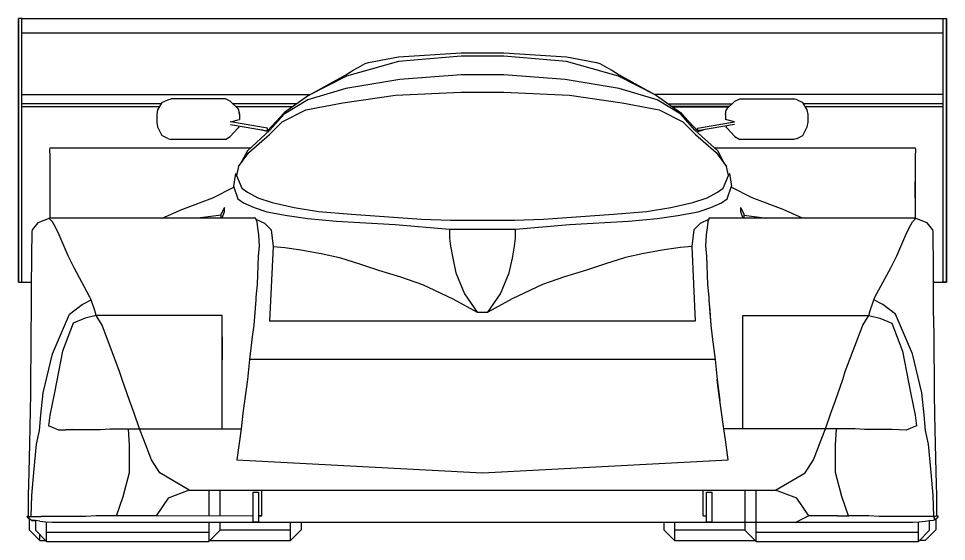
# Model space of a CAD drawing. Header units: millimetres. Extents: x 116290 to 180258, y 22146 to 121276.
# Drawn here: x 164624 to 166834, y 34162 to 35406 of the extents above; entities that cross this region are included whole.
import ezdxf

# ---------------------------------------------------------------- set-up
doc = ezdxf.new("R2010")
doc.units = ezdxf.units.MM

# ---------------------------------------------------------------- blocks, each defined once
blk = doc.blocks.new('A$C1E373A80')
for p, q in [((0, 616.9), (0, 1244.4)), ((0, 1244.4), (0, 616.9)), ((7.7, 1244.4), (0, 1244.4)), ((7.7, 1244.4), (2202.3, 1244.4)), ((7.7, 616.9), (7.7, 1244.4)), ((2202.3, 1244.4), (2209.8, 1244.4)), ((2202.3, 616.9), (2202.3, 1244.4)), ((2209.8, 616.9), (2209.8, 1244.4)), ((2209.8, 1244.4), (2209.8, 616.9)), ((7.7, 1210.3), (2202.3, 1210.3)), ((833.7, 1140.2), (905.2, 1153.1)), ((1054.1, 1155), (905, 1142.2)), ((905.2, 1153.1), (1054.1, 1163.1)), ((1054.1, 1163.1), (1155.7, 1163.1)), ((1155.7, 1155), (1054.1, 1155)), ((1155.7, 1163.1), (1304.7, 1153.1)), ((1304.8, 1142.2), (1155.7, 1155)), ((1304.7, 1153.1), (1376.1, 1140.2)), ((905, 1142.2), (781.4, 1107.1)), ((797.3, 1121.5), (808.5, 1128.1)), ((808.5, 1128.1), (825.3, 1137.4)), ((825.3, 1137.4), (833.7, 1140.2)), ((1428.5, 1107.1), (1304.8, 1142.2)), ((1376.1, 1140.2), (1384.6, 1137.4)), ((1384.6, 1137.4), (1401.4, 1128.1)), ((1401.4, 1128.1), (1412.6, 1121.5)), ((690.2, 1061.5), (779.7, 1110.1)), ((781.4, 1107.1), (690.5, 1061.5)), ((779.7, 1110.1), (797.3, 1121.5)), ((1054.1, 1110.3), (907.9, 1099.5)), ((1155.7, 1110.3), (1054.1, 1110.3)), ((1301.9, 1099.5), (1155.7, 1110.3)), ((1412.6, 1121.5), (1430.3, 1110.1)), ((1519.3, 1061.5), (1428.5, 1107.1)), ((1430.3, 1110.1), (1519.6, 1061.5)), ((907.9, 1099.5), (779.4, 1077.7)), ((1430.6, 1077.7), (1301.9, 1099.5)), ((7.7, 1063.6), (694.2, 1063.6)), ((690.5, 1061.5), (633.6, 1020.8)), ((690.2, 1061.5), (671.5, 1047.9)), ((779.4, 1077.7), (688.6, 1050.9)), ((772.6, 1043.5), (898.1, 1061.9)), ((898.1, 1061.9), (1054.1, 1069.1)), ((1054.1, 1069.1), (1155.7, 1069.1)), ((1155.7, 1069.1), (1311.8, 1061.9)), ((1311.8, 1061.9), (1437.3, 1043.5)), ((1521.3, 1050.9), (1430.6, 1077.7)), ((2202.3, 1063.6), (1515.6, 1063.6)), ((1519.3, 1061.5), (1576.2, 1020.8)), ((1519.6, 1061.5), (1538.2, 1047.9)), ((339.4, 1041.3), (7.7, 1041.3)), ((341.6, 1045), (331.3, 1027)), ((341.6, 1045), (355.6, 1050.6)), ((355.6, 1050.6), (363.3, 1053.1)), ((427.9, 1053.1), (363.3, 1053.1)), ((492.6, 1053.1), (427.9, 1053.1)), ((504.1, 1047.5), (492.6, 1053.1)), ((522.7, 1029.6), (504.1, 1047.5)), ((661.8, 1041.3), (510.4, 1041.3)), ((688.6, 1050.9), (632.9, 1016.7)), ((683.9, 1027), (772.6, 1043.5)), ((1437.3, 1043.5), (1526, 1027)), ((1577, 1016.7), (1521.3, 1050.9)), ((1547.9, 1041.3), (1699.3, 1041.3)), ((1705.8, 1047.5), (1687.2, 1029.6)), ((1705.8, 1047.5), (1717.4, 1053.1)), ((1717.4, 1053.1), (1846.6, 1053.1)), ((1854.3, 1050.6), (1846.6, 1053.1)), ((1854.3, 1050.6), (1868.2, 1045)), ((1878.5, 1027), (1868.2, 1045)), ((2202.3, 1041.3), (1870.3, 1041.3)), ((7.7, 1035.5), (336.2, 1035.5)), ((335.3, 1034.1), (7.7, 1034.1)), ((331.3, 1027), (329.7, 1016.2)), ((516.5, 1035.5), (653.6, 1035.5)), ((651.6, 1034.1), (517.8, 1034.1)), ((522.7, 1029.6), (525.9, 1016.2)), ((524.3, 1027), (522.7, 1029.6)), ((525.9, 1016.2), (524.3, 1027)), ((633.6, 1020.8), (592.8, 977.6)), ((632.9, 1016.7), (598.8, 978.9)), ((619.9, 1006.2), (633, 1020.8)), ((628.2, 998.7), (683.9, 1027)), ((633, 1020.8), (633.6, 1020.8)), ((1526, 1027), (1581.7, 998.7)), ((1693.2, 1035.5), (1556.1, 1035.5)), ((1558, 1034.1), (1691.9, 1034.1)), ((1576.2, 1020.8), (1576.8, 1020.8)), ((1576.2, 1020.8), (1617.1, 977.6)), ((1576.8, 1020.8), (1586.4, 1010)), ((1611, 978.9), (1577, 1016.7)), ((1684, 1016.2), (1685.5, 1027)), ((1687.2, 1029.6), (1685.5, 1027)), ((1873.5, 1035.5), (2202.3, 1035.5)), ((2202.3, 1034.1), (1874.4, 1034.1)), ((1880.2, 1016.2), (1878.5, 1027)), ((329.7, 1016.2), (329.7, 997.9)), ((329.7, 997.9), (331.3, 986.9)), ((504.7, 998.7), (525.9, 1004.3)), ((592.8, 983.9), (504.7, 998.7)), ((525.9, 1016.2), (525.9, 1004.3)), ((597.9, 968.2), (628.2, 998.7)), ((1581.7, 998.7), (1612.1, 968.2)), ((1617.1, 983.9), (1705.2, 998.7)), ((1684, 1016.2), (1684, 1004.3)), ((1705.2, 998.7), (1684, 1004.3)), ((1878.5, 986.9), (1880.2, 997.9)), ((1880.2, 997.9), (1880.2, 1016.2)), ((331.3, 986.9), (341.6, 966.1)), ((522.7, 984.4), (504.1, 963.5)), ((504.7, 992.3), (592.8, 977.6)), ((524.3, 986.9), (522.7, 984.4)), ((524.3, 986.9), (524.5, 988.9)), ((598.8, 978.9), (544.9, 929.3)), ((591.1, 975.7), (578.5, 979.9)), ((592.8, 977.6), (592.8, 983.9)), ((592.9, 981.4), (592.8, 983.9)), ((592.8, 981.4), (592.9, 981.4)), ((592.9, 977.7), (592.9, 981.4)), ((1665.1, 929.3), (1611, 978.9)), ((1616.9, 981.4), (1617.1, 983.9)), ((1616.9, 981.4), (1616.9, 977.7)), ((1705.2, 992.3), (1617.1, 977.6)), ((1617.1, 977.6), (1617.1, 983.9)), ((1618.6, 975.7), (1631.2, 979.9)), ((1685.2, 988.9), (1685.5, 986.9)), ((1687.2, 984.4), (1685.5, 986.9)), ((1705.8, 963.5), (1687.2, 984.4)), ((1868.2, 966.1), (1878.5, 986.9)), ((355.6, 959.1), (341.6, 966.1)), ((355.6, 959.1), (363.3, 956.6)), ((492.6, 956.6), (363.3, 956.6)), ((492.6, 956.6), (504.1, 963.5)), ((548.6, 925.8), (597.9, 968.2)), ((1612.1, 968.2), (1661.3, 925.8)), ((1705.8, 963.5), (1717.4, 956.6)), ((1846.6, 956.6), (1717.4, 956.6)), ((1854.3, 959.1), (1846.6, 956.6)), ((1854.3, 959.1), (1868.2, 966.1)), ((74.6, 936.9), (74, 931.9)), ((74, 931.9), (74.6, 916.6)), ((74.6, 936.9), (552.7, 936.9)), ((544.9, 929.3), (528, 897.7)), ((1657.2, 936.9), (2135.2, 936.9)), ((1681.9, 897.4), (1665.1, 929.3)), ((2135.2, 936.9), (2135.8, 931.9)), ((2135.8, 931.9), (2135.2, 916.6)), ((74.6, 916.6), (74.5, 883.6)), ((524, 892.2), (548.6, 925.8)), ((1661.3, 925.8), (1685.8, 892.2)), ((2135.2, 916.6), (2135.4, 883.6)), ((524, 892.2), (519.3, 871)), ((1690.5, 871), (1685.8, 892.2)), ((74.5, 883.6), (74.6, 850.7)), ((516.5, 876), (511.9, 845.6)), ((516.5, 876), (519.3, 871)), ((519.3, 871), (531.5, 840.4)), ((1678.4, 840.4), (1690.5, 871)), ((1693.4, 876), (1690.5, 871)), ((1693.4, 876), (1697.9, 845.6)), ((2135.4, 883.6), (2135.2, 850.7)), ((74.6, 850.7), (74.5, 817.6)), ((462.7, 817.6), (512.8, 843.1)), ((511.9, 845.6), (522.5, 815)), ((531.5, 840.4), (545.1, 831.5)), ((1664.8, 831.5), (1678.4, 840.4)), ((1687.3, 815), (1697.9, 845.6)), ((1747.1, 817.6), (1697, 843)), ((2135.2, 850.9), (2135.2, 855.7)), ((2135.2, 850.7), (2135.4, 817.6)), ((2135.2, 817.6), (2135.2, 850.2)), ((545.1, 831.5), (570.1, 818.1)), ((570.1, 818.1), (603.7, 807)), ((1606.2, 807), (1639.8, 818.1)), ((1639.8, 818.1), (1664.8, 831.5)), ((74.5, 817.6), (74.5, 769.4)), ((389.2, 790), (462.7, 817.6)), ((522.5, 815), (535.5, 805.5)), ((535.5, 805.5), (561.1, 794.7)), ((603.7, 807), (656.5, 795.1)), ((1553.4, 795.1), (1606.2, 807)), ((1648.7, 794.7), (1674.3, 805.5)), ((1674.3, 805.5), (1687.3, 815)), ((1820.7, 790), (1747.1, 817.6)), ((2135.4, 817.6), (2135.4, 769.4)), ((342.4, 769.5), (389.2, 790)), ((482.7, 776.9), (433.2, 769.9)), ((490.3, 794.7), (482.7, 779.5)), ((482.7, 769.5), (482.7, 779.5)), ((484.7, 769.5), (490.3, 785.3)), ((490.3, 785.3), (490.3, 794.7)), ((561.1, 794.7), (591.6, 784.6)), ((591.6, 784.6), (639.5, 775.5)), ((639.5, 775.5), (689.2, 768.2)), ((656.5, 795.1), (714.2, 785.5)), ((714.2, 785.5), (793, 779.1)), ((793, 779.1), (959.7, 766.8)), ((1250.2, 766.8), (1416.8, 779.1)), ((1416.8, 779.1), (1495.7, 785.5)), ((1495.7, 785.5), (1553.4, 795.1)), ((1520.7, 768.2), (1570.3, 775.5)), ((1570.3, 775.5), (1618.3, 784.6)), ((1618.3, 784.6), (1648.7, 794.7)), ((1719.7, 794.7), (1719.4, 785.5)), ((1719.4, 785.5), (1725, 769.5)), ((1719.7, 794.7), (1727.1, 779.5)), ((1727.1, 779.5), (1727.1, 769.5)), ((1727.1, 776.9), (1776.6, 769.9)), ((1867.3, 769.5), (1820.7, 790)), ((45.9, 758.6), (32.4, 741.9)), ((74.6, 769.5), (45.9, 758.6)), ((74.6, 767.3), (74.6, 769.5)), ((565.5, 769.5), (74.6, 769.5)), ((81, 760.4), (74.6, 767.3)), ((89, 746.3), (81, 760.4)), ((433.2, 769.9), (430.9, 769.5)), ((565.5, 767.3), (565.5, 769.5)), ((568.4, 760.4), (565.5, 767.3)), ((565.5, 767.3), (585.8, 757.6)), ((569.6, 746.3), (568.4, 760.4)), ((585.8, 757.6), (601.4, 741.4)), ((689.2, 768.2), (757.5, 762.3)), ((757.5, 762.3), (897.3, 754)), ((897.3, 754), (1026.1, 742.9)), ((959.7, 766.8), (1028.7, 764.3)), ((1028.7, 764.3), (1181.1, 764.3)), ((1181.1, 764.3), (1250.2, 766.8)), ((1183.7, 742.9), (1312.5, 754)), ((1312.5, 754), (1452.4, 762.3)), ((1452.4, 762.3), (1520.7, 768.2)), ((1624, 757.6), (1608.5, 741.4)), ((1624, 757.6), (1644.3, 767.3)), ((1641.5, 760.4), (1640.2, 746.3)), ((1644.3, 767.3), (1641.5, 760.4)), ((1644.3, 769.5), (1644.3, 767.3)), ((2135.2, 769.5), (1644.3, 769.5)), ((1776.6, 769.9), (1778.7, 769.5)), ((2120.8, 746.3), (2128.9, 760.4)), ((2128.9, 760.4), (2135.2, 767.3)), ((2135.2, 767.3), (2135.2, 769.5)), ((2164, 758.6), (2135.2, 769.5)), ((2177.5, 741.8), (2164, 758.6)), ((31.9, 736.6), (30.9, 680.4)), ((32.2, 741.4), (31.9, 736.6)), ((32.4, 741.9), (32.2, 741.4)), ((97, 730), (89, 746.3)), ((118.1, 680), (97, 730)), ((572, 730), (569.6, 746.3)), ((573.5, 702.8), (572, 730)), ((601.4, 741.4), (606.2, 701.6)), ((1026.1, 742.9), (1183.7, 742.9)), ((1026.1, 742.9), (1026.1, 721.8)), ((1183.7, 721.8), (1183.7, 742.9)), ((1608.5, 741.4), (1603.5, 701.6)), ((1638, 730), (1636.3, 702.8)), ((1640.2, 746.3), (1638, 730)), ((2091.8, 680), (2112.8, 730)), ((2112.8, 730), (2120.8, 746.3)), ((2177.6, 741.4), (2177.5, 741.8)), ((2177.9, 736.6), (2177.6, 741.4)), ((2178.4, 704), (2177.9, 736.6)), ((1026.1, 721.8), (1028.7, 702.4)), ((1181.1, 702.4), (1183.7, 721.8)), ((571.6, 680), (573.5, 702.8)), ((606.2, 701.6), (597.9, 523.9)), ((606.2, 701.6), (633.8, 699.6)), ((633.8, 699.6), (672.5, 694)), ((672.5, 694), (721, 685.5)), ((721, 685.5), (764.6, 675.7)), ((1028.7, 702.4), (1033.9, 673.9)), ((1176, 673.9), (1181.1, 702.4)), ((1488.9, 685.5), (1445.3, 675.7)), ((1537.3, 694), (1488.9, 685.5)), ((1576.1, 699.6), (1537.3, 694)), ((1603.5, 701.6), (1576.1, 699.6)), ((1603.5, 701.6), (1611.8, 523.9)), ((1636.3, 702.8), (1638.3, 680)), ((2179, 680.4), (2178.4, 704)), ((30.9, 680.4), (30.4, 600.9)), ((132.8, 651.4), (118.1, 680)), ((569.3, 611.5), (571.6, 680)), ((764.6, 675.7), (811.8, 661)), ((1033.9, 673.9), (1041.4, 639.2)), ((1168.4, 639.2), (1176, 673.9)), ((1445.3, 675.7), (1398, 661)), ((1638.3, 680), (1640.5, 611.5)), ((2077.1, 651.4), (2091.8, 680)), ((2179.4, 600.9), (2179, 680.4)), ((170.1, 581), (132.8, 651.4)), ((811.8, 661), (857.5, 645.5)), ((857.5, 645.5), (909.9, 630)), ((1352.3, 645.5), (1300, 630)), ((1385.8, 656.6), (1352.3, 645.5)), ((1398, 661), (1385.8, 656.6)), ((2039.7, 581), (2077.1, 651.4)), ((909.9, 630), (962.3, 611.2)), ((1041.4, 639.2), (1061.7, 589)), ((1148.1, 589), (1168.4, 639.2)), ((1300, 630), (1247.6, 611.2)), ((0, 616.9), (7.7, 616.9)), ((7.7, 616.9), (30.5, 616.9)), ((30.4, 600.9), (30.4, 551.7)), ((566, 581), (569.3, 611.5)), ((962.3, 611.2), (1034, 577.6)), ((1247.6, 611.2), (1175.8, 577.6)), ((1640.5, 611.5), (1644, 581)), ((2179.3, 616.9), (2209.8, 616.9)), ((2179.4, 551.7), (2179.4, 600.9)), ((2209.8, 616.9), (2202.3, 616.9)), ((151.4, 563.8), (172.7, 574.8)), ((172.7, 574.8), (170.1, 581)), ((181.5, 549.6), (172.7, 574.8)), ((560.8, 514.4), (565.7, 574.8)), ((565.7, 574.8), (566, 581)), ((1034, 577.6), (1092.3, 545.3)), ((1061.7, 589), (1092.3, 545.3)), ((1117.6, 545.3), (1148.1, 589)), ((1175.8, 577.6), (1117.6, 545.3)), ((1644, 581), (1644.2, 574.8)), ((1644.2, 574.8), (1649, 514.4)), ((1644.2, 574.8), (1646.6, 549.6)), ((2028.4, 549.6), (2039.7, 581)), ((2058.5, 563.8), (2037.3, 574.8)), ((121.4, 540.8), (151.4, 563.8)), ((2088.4, 540.8), (2058.5, 563.8)), ((30.4, 551.7), (29.5, 492.6)), ((80.8, 446.4), (121.4, 540.8)), ((158.6, 531.1), (130, 519.6)), ((185.1, 537.6), (158.6, 531.1)), ((185.1, 537.6), (181.5, 549.6)), ((199.1, 514.4), (185.1, 537.6)), ((485.1, 537.6), (185.1, 537.6)), ((485.1, 514.4), (485.1, 537.6)), ((1092.3, 545.3), (1117.6, 545.3)), ((1646.6, 549.6), (1649, 514.4)), ((1646.6, 549.6), (1647.2, 537.6)), ((1724.7, 514.4), (1724.7, 537.6)), ((1724.7, 537.6), (2024.7, 537.6)), ((2010.8, 514.4), (2024.7, 537.6)), ((2024.7, 537.6), (2028.4, 549.6)), ((2024.7, 537.6), (2051.2, 531.1)), ((2051.2, 531.1), (2079.8, 519.6)), ((2129, 446.4), (2088.4, 540.8)), ((2180.3, 492.6), (2179.4, 551.7)), ((130, 519.6), (104.6, 453)), ((240.8, 404.2), (199.1, 514.4)), ((485, 486.8), (485.1, 514.4)), ((557.5, 486.8), (560.8, 514.4)), ((1611.8, 523.9), (597.9, 523.9)), ((1649, 514.4), (1652.3, 486.8)), ((1724.9, 486.8), (1724.7, 514.4)), ((1969, 404.2), (2010.8, 514.4)), ((2079.8, 519.6), (2105.2, 453)), ((29.5, 492.6), (28.6, 350.9)), ((485, 385.4), (485, 486.8)), ((485, 486.8), (485, 433)), ((551.1, 433), (557.5, 486.8)), ((1652.3, 486.8), (1658.7, 433)), ((1724.9, 385.4), (1724.9, 486.8)), ((2181.2, 350.9), (2180.3, 492.6)), ((58.3, 353.9), (80.8, 446.4)), ((104.6, 453), (85.5, 354.1)), ((2105.2, 453), (2124.3, 354.1)), ((2151.6, 353.9), (2129, 446.4)), ((546, 385.4), (551.1, 433)), ((1658.7, 433), (551.1, 433)), ((1658.7, 433), (1663.9, 385.4)), ((246.7, 385.4), (240.8, 404.2)), ((485, 385.4), (485, 404.2)), ((1963.1, 385.4), (1969, 404.2)), ((264.1, 335.4), (246.7, 385.4)), ((485.1, 352.8), (485, 385.4)), ((535.2, 305.3), (546, 385.4)), ((1663.9, 385.4), (1670.5, 335.4)), ((1667.9, 352.8), (1663.9, 385.4)), ((1724.7, 352.8), (1724.9, 385.4)), ((1945.7, 335.4), (1963.1, 385.4)), ((52.7, 301), (58.3, 353.9)), ((85.5, 354.1), (74.5, 300.3)), ((2124.3, 354.1), (2135.4, 300.3)), ((2157.2, 301), (2151.6, 353.9)), ((28.6, 350.9), (26.3, 232)), ((275.6, 305.3), (264.1, 335.4)), ((485.1, 267.7), (485.1, 352.8)), ((1679.6, 267.7), (1667.9, 352.8)), ((1724.9, 335.4), (1724.7, 352.8)), ((1724.7, 305.3), (1724.9, 335.4)), ((1934.2, 305.3), (1945.7, 335.4)), ((2182, 301.8), (2181.2, 350.9)), ((49.8, 263.7), (52.7, 301)), ((74.5, 300.3), (71.1, 275.3)), ((288.2, 267.7), (275.6, 305.3)), ((530.6, 267.7), (535.2, 305.3)), ((1724.7, 267.7), (1724.7, 305.3)), ((1921.6, 267.7), (1934.2, 305.3)), ((2135.4, 300.3), (2138.7, 275.3)), ((2160, 263.7), (2157.2, 301)), ((2183.5, 232), (2182, 301.8)), ((95.7, 265.2), (71.1, 275.3)), ((95.7, 265.2), (129, 266.4)), ((129.1, 266.4), (95.7, 265.2)), ((129, 266.4), (194.8, 266.4)), ((194.8, 266.4), (217.5, 267.7)), ((217.5, 267.7), (530.2, 267.7)), ((264.3, 229.1), (261.9, 267.7)), ((298.2, 241.6), (288.2, 267.7)), ((530.2, 267.7), (519.8, 194.1)), ((1992.3, 267.7), (1679.6, 267.7)), ((1683.5, 241.6), (1679.6, 267.7)), ((1921.6, 267.7), (1724.7, 267.7)), ((1911.8, 241.6), (1921.6, 267.7)), ((1945.6, 229.1), (1948, 267.7)), ((2015, 266.4), (1992.3, 267.7)), ((2080.9, 266.4), (2015, 266.4)), ((2114.2, 265.2), (2080.9, 266.4)), ((2138.7, 275.3), (2114.2, 265.2)), ((42.7, 231.6), (49.8, 263.7)), ((2167.2, 231.6), (2160, 263.7)), ((26.3, 232), (24.4, 164.8)), ((36.3, 164.2), (42.7, 231.6)), ((264.4, 164.2), (264.3, 229.1)), ((317, 194.1), (298.2, 241.6)), ((1690, 194.1), (1683.5, 241.6)), ((1892.9, 194.1), (1911.8, 241.6)), ((1945.4, 164.2), (1945.6, 229.1)), ((2173.5, 164.2), (2167.2, 231.6)), ((2185.5, 164.8), (2183.5, 232)), ((336.6, 162.9), (317, 194.1)), ((519.8, 194.1), (1105, 162.9)), ((1105, 162.9), (1690, 194.1)), ((1873.2, 162.9), (1892.9, 194.1)), ((24.4, 164.8), (23.2, 109.6)), ((31.6, 109.2), (36.3, 164.2)), ((249.2, 106.8), (264.4, 164.2)), ((406.7, 121.7), (336.6, 162.9)), ((1803.1, 121.7), (1873.2, 162.9)), ((1960.7, 106.8), (1945.4, 164.2)), ((2178.2, 109.2), (2173.5, 164.2)), ((2186.7, 109.6), (2185.5, 164.8)), ((406.7, 121.7), (356.2, 102.7)), ((406.7, 121.7), (1803.1, 121.7)), ((453.4, 121.7), (453.4, 60.5)), ((480.1, 60.6), (480.1, 121.7)), ((559, 45.8), (559, 117.6)), ((559, 117.6), (571.7, 117.6)), ((571.7, 117.6), (571.7, 45.8)), ((579.1, 60.7), (579.1, 121.7)), ((1630.7, 60.7), (1630.7, 121.7)), ((1638.1, 117.6), (1650.8, 117.6)), ((1638.1, 45.8), (1638.1, 117.6)), ((1650.8, 117.6), (1650.8, 45.8)), ((1729.7, 121.7), (1729.7, 45.6)), ((1756.5, 45.6), (1756.5, 121.7)), ((1853.7, 102.7), (1803.1, 121.7)), ((23.2, 109.6), (22.7, 60.2)), ((29.8, 59.4), (31.6, 109.2)), ((233.6, 60.6), (249.2, 106.8)), ((356.2, 102.7), (327.7, 60.7)), ((1882.3, 60.7), (1853.7, 102.7)), ((1976.3, 60.6), (1960.7, 106.8)), ((2180, 59.4), (2178.2, 109.2)), ((2187.1, 60.2), (2186.7, 109.6)), ((19.4, 60.2), (22.1, 55.9)), ((19.4, 60.2), (22.7, 60.2)), ((22.1, 55.9), (22.7, 60.2)), ((27.5, 52.3), (22.1, 55.9)), ((22.7, 60.2), (25.9, 59.4)), ((24.8, 54), (25.9, 59.4)), ((25.4, 53.6), (25.4, 27.7)), ((25.9, 59.4), (53.1, 59.4)), ((31.2, 51), (27.5, 52.3)), ((30.6, 49.8), (30.6, 51.2)), ((30.6, 49.8), (40, 48.8)), ((40.1, 50.1), (31.2, 51)), ((40, 50.1), (40, 26.7)), ((50.7, 48.2), (40.1, 50.1)), ((50.7, 48.2), (64.9, 46.7)), ((160.5, 59.4), (53.1, 59.4)), ((64.9, 46.7), (80.2, 45.6)), ((66.8, 0), (66.8, 46.4)), ((80.2, 45.6), (2129.6, 45.6)), ((185, 60.6), (160.5, 59.4)), ((291.1, 60.6), (185, 60.6)), ((327.7, 60.7), (291.1, 60.6)), ((559, 60.6), (328.2, 60.4)), ((453.4, 45.6), (453.4, 0)), ((480.1, 26.7), (480.1, 45.6)), ((571.7, 45.8), (559, 45.8)), ((571.7, 60.2), (579.1, 60.7)), ((579.1, 60.7), (571.7, 60.6)), ((647.7, 2.3), (647.7, 45.6)), ((673.1, 45.6), (673.1, 27.7)), ((1536.7, 45.6), (1536.7, 27.7)), ((1562.1, 45.6), (1562.1, 2.3)), ((1630.7, 60.7), (1638.1, 60.6)), ((1638.1, 60.2), (1630.7, 60.7)), ((1650.8, 45.8), (1638.1, 45.8)), ((1729.7, 45.6), (1729.7, 26.7)), ((1756.5, 0), (1756.5, 45.6)), ((1882.3, 60.7), (1851.6, 45.6)), ((1918.8, 60.6), (1882.3, 60.7)), ((1950.4, 60.6), (1918.8, 60.6)), ((1950.4, 60.6), (1976.3, 60.6)), ((2024.9, 60.6), (1976.3, 60.6)), ((2049.4, 59.4), (2024.9, 60.6)), ((2156.7, 59.4), (2049.4, 59.4)), ((2129.6, 45.6), (2144.9, 46.7)), ((2143.1, 0), (2143.1, 46.4)), ((2144.9, 46.7), (2159.1, 48.2)), ((2184, 59.4), (2156.7, 59.4)), ((2159.1, 48.2), (2169.7, 50.1)), ((2169.7, 50.1), (2178.7, 51)), ((2169.9, 26.7), (2169.9, 50.1)), ((2179.4, 49.8), (2169.9, 48.8)), ((2178.7, 51), (2182.3, 52.3)), ((2179.4, 51.2), (2179.4, 49.8)), ((2182.3, 52.3), (2180, 59.4)), ((2182.3, 52.3), (2187.7, 55.9)), ((2187.1, 60.2), (2184, 59.4)), ((2184.4, 53.6), (2184.4, 27.7)), ((2190.5, 60.2), (2187.1, 60.2)), ((2190.5, 60.2), (2187.7, 55.9)), ((25.4, 27.7), (50.9, 2.3)), ((40, 26.7), (66.8, 0)), ((453.4, 0), (480.1, 26.7)), ((480.1, 26.8), (480.1, 26.7)), ((647.7, 26.8), (480.1, 26.8)), ((673.1, 27.7), (647.7, 2.3)), ((1536.7, 27.7), (1562.1, 2.3)), ((1729.7, 26.8), (1562.1, 26.8)), ((1729.7, 26.7), (1756.5, 0)), ((2143.1, 0), (2169.9, 26.7)), ((2184.4, 27.7), (2159, 2.3)), ((50.9, 2.3), (50.9, 15.8)), ((50.9, 2.3), (64.3, 2.3)), ((453.4, 20.9), (66.8, 20.9)), ((455.6, 2.3), (647.7, 2.3)), ((1562.1, 2.3), (1754.1, 2.3)), ((2143.1, 20.9), (1756.5, 20.9)), ((2159, 2.3), (2145.4, 2.3)), ((66.8, 0), (453.4, 0)), ((1756.5, 0), (2143.1, 0))]:
    blk.add_line(p, q)

msp = doc.modelspace()

# ---------------------------------------------------------------- block references
msp.add_blockref('A$C1E373A80', (164624, 34161.5))

doc.saveas('drawing.dxf')
